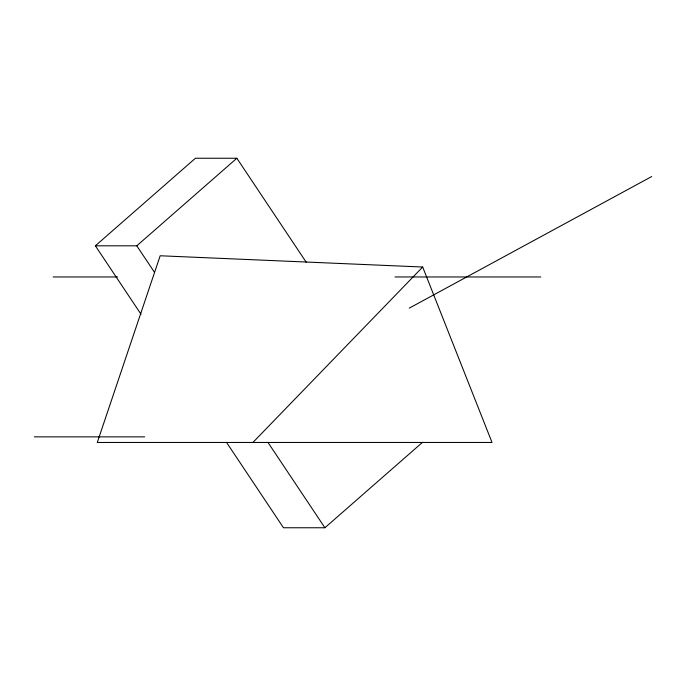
<?xml version="1.0" encoding="UTF-8"?>
<svg xmlns="http://www.w3.org/2000/svg" width="686" height="686" viewBox="0 0 686 686"><rect width="100%" height="100%" fill="white"/><g stroke="black" fill="none" stroke-linecap="round" stroke-linejoin="round"><path stroke-width="1.03" d="M252.928 442.461L422.687 267.025L492.025 442.461L97.275 442.461L160.181 255.767L422.687 267.025M141.059 314.299L95.363 245.811L195.416 158.243L236.85 158.243L306.273 262.309M95.363 245.811L136.797 245.811L236.85 158.243M226.509 442.376L283.472 527.757L324.907 527.757L422.559 442.29M409.276 308.134L651.7 176.542M53.182 276.964L117.486 276.964M395.042 276.964L540.782 276.964M34.3 436.862L144.66 436.862M136.797 245.811L154.599 272.496M267.943 442.376L324.907 527.757"/></g></svg>
